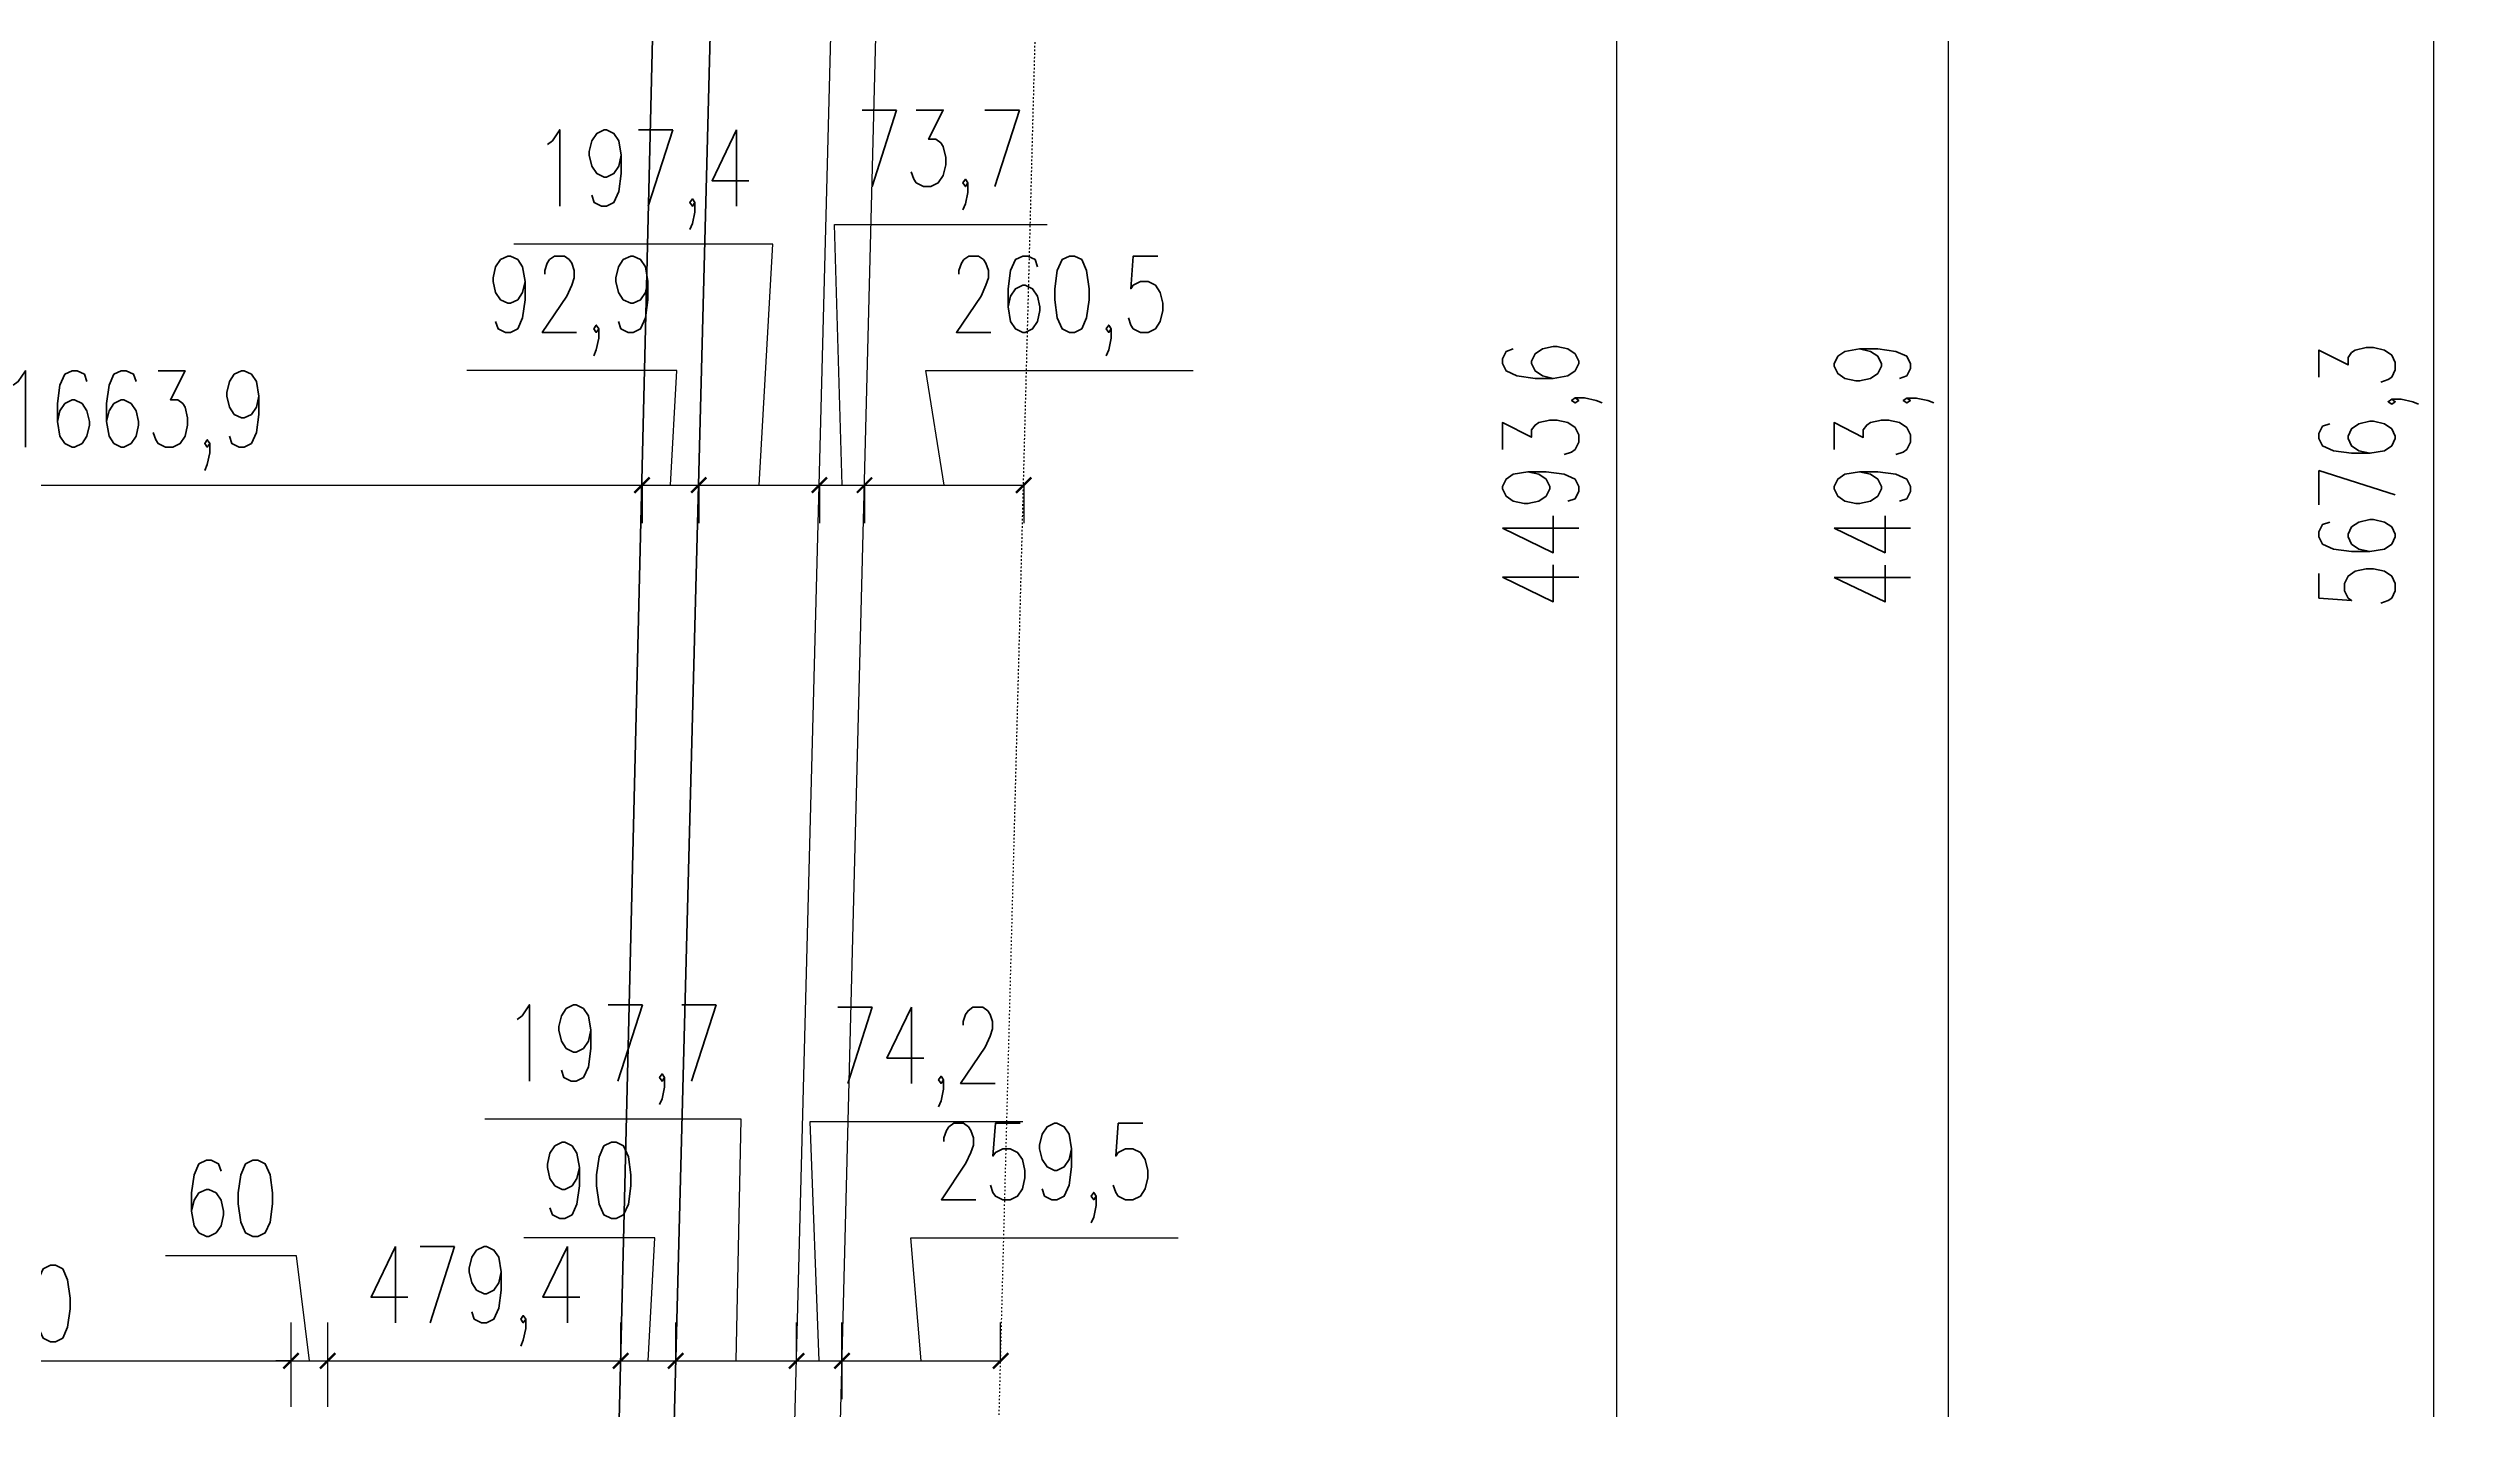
# Model space of a CAD drawing. Header units: millimetres. Extents: x -324080 to 120693, y -32448 to 53734.
# Drawn here: x -184617 to -180653, y -3582 to -1355 of the extents above; entities that cross this region are included whole.
import ezdxf

# ---------------------------------------------------------------- set-up
doc = ezdxf.new("R2010")
doc.units = ezdxf.units.MM
doc.linetypes.add('ACAD_ISO03W100', pattern=[30, 12, -18])
doc.layers.add('przerywana', color=7, linetype='ACAD_ISO03W100')
doc.layers.add('wymiary', color=253, linetype='Continuous', lineweight=5)
doc.layers.add('ściany', color=5, linetype='Continuous', lineweight=50)
doc.styles.add('Opisowy', font='simplex.shx', dxfattribs={"width": 0.75, "height": 2.5})
doc.dimstyles.new('Opisowy', dxfattribs={"dimscale": 0, "dimtxt": 2.5, "dimasz": 0.5, "dimexe": 1.25, "dimexo": 0.625, "dimtad": 1, "dimdec": 1, "dimtxsty": 'Opisowy', "dimblk": 'ARCHTICK', "dimcen": 1, "dimadec": 0, "dimazin": 0, "dimtfac": 1, "dimtdec": 1, "dimtmove": 0, "dimatfit": 3, "dimfxl": 1.5, "dimfxlon": 1, "dimarcsym": 0})

# ---------------------------------------------------------------- blocks, each defined once
blk = doc.blocks.new('_ArchTick')
at = {"color": 0, "linetype": 'ByBlock', "const_width": 0.15}
blk.add_lwpolyline([(-0.5, -0.5), (0.5, 0.5)], dxfattribs=at)
blk = doc.blocks.new('*D1680')
at = {"layer": 'Defpoints', "color": 0, "transparency": 16777216}
for p in [(-183494.7, 195.6), (-182051.2, 195.6), (-183611.7, -4298)]:
    blk.add_point(p, dxfattribs=at)
at = {"layer": 'wymiary', "color": 0, "lineweight": -2, "transparency": 16777216}
for p, q in [((-182126.2, 195.6), (-181988.7, 195.6)), ((-182051.2, -4298), (-182051.2, 195.6)), ((-182126.2, -4298), (-181988.7, -4298))]:
    blk.add_line(p, q, dxfattribs=at)
at = {"layer": 'wymiary', "color": 0, "lineweight": -2, "transparency": 16777216, "xscale": 25, "yscale": 25, "zscale": 25}
for p, rotation in [((-182051.2, 195.6), 90), ((-182051.2, -4298), 270)]:
    blk.add_blockref('_ArchTick', p, dxfattribs=dict(at, rotation=rotation))
at = {"layer": 'wymiary', "color": 0, "transparency": 16777216, "insert": (-182156.9, -2051.2), "char_height": 125, "attachment_point": 5, "rotation": 90, "style": 'Opisowy'}
blk.add_mtext('4493,6', dxfattribs=at)
blk = doc.blocks.new('*D1690')
at = {"layer": 'Defpoints', "color": 0, "transparency": 16777216}
for p in [(-183494.7, 195.6), (-181508.6, 195.6), (-183413.9, -4298.3)]:
    blk.add_point(p, dxfattribs=at)
at = {"layer": 'wymiary', "color": 0, "lineweight": -2, "transparency": 16777216}
for p, q in [((-181583.6, 195.6), (-181446.1, 195.6)), ((-181508.6, -4298.3), (-181508.6, 195.6)), ((-181583.6, -4298.3), (-181446.1, -4298.3))]:
    blk.add_line(p, q, dxfattribs=at)
at = {"layer": 'wymiary', "color": 0, "lineweight": -2, "transparency": 16777216, "xscale": 25, "yscale": 25, "zscale": 25}
for p, rotation in [((-181508.6, 195.6), 90), ((-181508.6, -4298.3), 270)]:
    blk.add_blockref('_ArchTick', p, dxfattribs=dict(at, rotation=rotation))
at = {"layer": 'wymiary', "color": 0, "transparency": 16777216, "insert": (-181614.2, -2051.3), "char_height": 125, "attachment_point": 5, "rotation": 90, "style": 'Opisowy'}
blk.add_mtext('4493,9', dxfattribs=at)
blk = doc.blocks.new('*D1695')
at = {"layer": 'Defpoints', "color": 0, "transparency": 16777216}
for p in [(-183479.3, 785), (-183488.3, -4891.3), (-180715.2, -4891.3)]:
    blk.add_point(p, dxfattribs=at)
at = {"layer": 'wymiary', "color": 0, "lineweight": -2, "transparency": 16777216}
for p, q in [((-180790.2, 785), (-180652.7, 785)), ((-180715.2, 785), (-180715.2, -4891.3)), ((-180790.2, -4891.3), (-180652.7, -4891.3))]:
    blk.add_line(p, q, dxfattribs=at)
at = {"layer": 'wymiary', "color": 0, "lineweight": -2, "transparency": 16777216, "xscale": 25, "yscale": 25, "zscale": 25}
for p, rotation in [((-180715.2, 785), 90), ((-180715.2, -4891.3), 270)]:
    blk.add_blockref('_ArchTick', p, dxfattribs=dict(at, rotation=rotation))
at = {"layer": 'wymiary', "color": 0, "transparency": 16777216, "insert": (-180820.9, -2053.2), "char_height": 125, "attachment_point": 5, "rotation": 90, "style": 'Opisowy'}
blk.add_mtext('5676,3', dxfattribs=at)
blk = doc.blocks.new('*D1759')
at = {"layer": 'Defpoints', "color": 0, "transparency": 16777216}
for p in [(-183646.1, -2051.4), (-183646.1, -2069.2), (-185310, -2139.1)]:
    blk.add_point(p, dxfattribs=at)
at = {"layer": 'wymiary', "color": 0, "lineweight": -2, "transparency": 16777216}
for p, q in [((-185310, -2107.9), (-185310, -2006.7)), ((-185310, -2069.2), (-183646.1, -2069.2)), ((-183646.1, -2069.2), (-183646.1, -2131.7))]:
    blk.add_line(p, q, dxfattribs=at)
at = {"layer": 'wymiary', "color": 0, "lineweight": -2, "transparency": 16777216, "xscale": 25, "yscale": 25, "zscale": 25, "rotation": 180}
blk.add_blockref('_ArchTick', (-185310, -2069.2), dxfattribs=at)
at = {"layer": 'wymiary', "color": 0, "lineweight": -2, "transparency": 16777216, "xscale": 25, "yscale": 25, "zscale": 25}
blk.add_blockref('_ArchTick', (-183646.1, -2069.2), dxfattribs=at)
at = {"layer": 'wymiary', "color": 0, "transparency": 16777216, "insert": (-184478, -1963.5), "char_height": 125, "attachment_point": 5, "style": 'Opisowy'}
blk.add_mtext('1663,9', dxfattribs=at)
blk = doc.blocks.new('*D1760')
at = {"layer": 'Defpoints', "color": 0, "transparency": 16777216}
for p in [(-183646.1, -2051.4), (-183553.2, -2051.2), (-183553.2, -2069.2)]:
    blk.add_point(p, dxfattribs=at)
at = {"layer": 'wymiary', "color": 0, "lineweight": -2, "transparency": 16777216}
for p, q in [((-183589.3, -1881.6), (-183933, -1881.6)), ((-183599.6, -2069.2), (-183589.3, -1881.6)), ((-183646.1, -2069.2), (-183646.1, -2131.7)), ((-183646.1, -2069.2), (-183553.2, -2069.2)), ((-183553.2, -2069.2), (-183553.2, -2131.7))]:
    blk.add_line(p, q, dxfattribs=at)
at = {"layer": 'wymiary', "color": 0, "lineweight": -2, "transparency": 16777216, "xscale": 25, "yscale": 25, "zscale": 25, "rotation": 180}
blk.add_blockref('_ArchTick', (-183646.1, -2069.2), dxfattribs=at)
at = {"layer": 'wymiary', "color": 0, "lineweight": -2, "transparency": 16777216, "xscale": 25, "yscale": 25, "zscale": 25}
blk.add_blockref('_ArchTick', (-183553.2, -2069.2), dxfattribs=at)
at = {"layer": 'wymiary', "color": 0, "transparency": 16777216, "insert": (-183761.1, -1775.9), "char_height": 125, "attachment_point": 5, "style": 'Opisowy'}
blk.add_mtext('92,9', dxfattribs=at)
blk = doc.blocks.new('*D1761')
at = {"layer": 'Defpoints', "color": 0, "transparency": 16777216}
for p in [(-183553.2, -2051.2), (-183355.8, -2051.6), (-183355.8, -2069.2)]:
    blk.add_point(p, dxfattribs=at)
at = {"layer": 'wymiary', "color": 0, "lineweight": -2, "transparency": 16777216}
for p, q in [((-183431.9, -1675.1), (-183856, -1675.1)), ((-183454.5, -2069.2), (-183431.9, -1675.1)), ((-183553.2, -2069.2), (-183553.2, -2131.7)), ((-183553.2, -2069.2), (-183355.8, -2069.2)), ((-183355.8, -2069.2), (-183355.8, -2131.7))]:
    blk.add_line(p, q, dxfattribs=at)
at = {"layer": 'wymiary', "color": 0, "lineweight": -2, "transparency": 16777216, "xscale": 25, "yscale": 25, "zscale": 25, "rotation": 180}
blk.add_blockref('_ArchTick', (-183553.2, -2069.2), dxfattribs=at)
at = {"layer": 'wymiary', "color": 0, "lineweight": -2, "transparency": 16777216, "xscale": 25, "yscale": 25, "zscale": 25}
blk.add_blockref('_ArchTick', (-183355.8, -2069.2), dxfattribs=at)
at = {"layer": 'wymiary', "color": 0, "transparency": 16777216, "insert": (-183644, -1569.4), "char_height": 125, "attachment_point": 5, "style": 'Opisowy'}
blk.add_mtext('197,4', dxfattribs=at)
blk = doc.blocks.new('*D1762')
at = {"layer": 'Defpoints', "color": 0, "transparency": 16777216}
for p in [(-183355.8, -2051.6), (-183282.1, -2051.4), (-183282.1, -2069.2)]:
    blk.add_point(p, dxfattribs=at)
at = {"layer": 'wymiary', "color": 0, "lineweight": -2, "transparency": 16777216}
for p, q in [((-183318.9, -2069.2), (-183331.4, -1642.9)), ((-183331.4, -1642.9), (-182983.2, -1642.9)), ((-183355.8, -2069.2), (-183355.8, -2131.7)), ((-183355.8, -2069.2), (-183282.1, -2069.2)), ((-183282.1, -2069.2), (-183282.1, -2131.7))]:
    blk.add_line(p, q, dxfattribs=at)
at = {"layer": 'wymiary', "color": 0, "lineweight": -2, "transparency": 16777216, "xscale": 25, "yscale": 25, "zscale": 25, "rotation": 180}
blk.add_blockref('_ArchTick', (-183355.8, -2069.2), dxfattribs=at)
at = {"layer": 'wymiary', "color": 0, "lineweight": -2, "transparency": 16777216, "xscale": 25, "yscale": 25, "zscale": 25}
blk.add_blockref('_ArchTick', (-183282.1, -2069.2), dxfattribs=at)
at = {"layer": 'wymiary', "color": 0, "transparency": 16777216, "insert": (-183157.3, -1537.2), "char_height": 125, "attachment_point": 5, "style": 'Opisowy'}
blk.add_mtext('73,7', dxfattribs=at)
blk = doc.blocks.new('*D1763')
at = {"layer": 'Defpoints', "color": 0, "transparency": 16777216}
for p in [(-183282.1, -2051.4), (-183021.6, -2052.3), (-183021.6, -2069.2)]:
    blk.add_point(p, dxfattribs=at)
at = {"layer": 'wymiary', "color": 0, "lineweight": -2, "transparency": 16777216}
for p, q in [((-183151.8, -2069.2), (-183181.6, -1881.6)), ((-183181.6, -1881.6), (-182744.1, -1881.6)), ((-183282.1, -2069.2), (-183282.1, -2131.7)), ((-183282.1, -2069.2), (-183021.6, -2069.2)), ((-183021.6, -2069.2), (-183021.6, -2131.7))]:
    blk.add_line(p, q, dxfattribs=at)
at = {"layer": 'wymiary', "color": 0, "lineweight": -2, "transparency": 16777216, "xscale": 25, "yscale": 25, "zscale": 25, "rotation": 180}
blk.add_blockref('_ArchTick', (-183282.1, -2069.2), dxfattribs=at)
at = {"layer": 'wymiary', "color": 0, "lineweight": -2, "transparency": 16777216, "xscale": 25, "yscale": 25, "zscale": 25}
blk.add_blockref('_ArchTick', (-183021.6, -2069.2), dxfattribs=at)
at = {"layer": 'wymiary', "color": 0, "transparency": 16777216, "insert": (-182962.9, -1775.9), "char_height": 125, "attachment_point": 5, "style": 'Opisowy'}
blk.add_mtext('260,5', dxfattribs=at)
blk = doc.blocks.new('*D1806')
at = {"layer": 'Defpoints', "color": 0, "transparency": 16777216}
for p in [(-184220.4, -3501.9), (-185160.4, -3985.4), (-184220.4, -3985.4)]:
    blk.add_point(p, dxfattribs=at)
at = {"layer": 'wymiary', "color": 0, "lineweight": -2, "transparency": 16777216}
for p, q in [((-185160.4, -3576.9), (-185160.4, -3439.4)), ((-184220.4, -3576.9), (-184220.4, -3439.4)), ((-185160.4, -3501.9), (-184220.4, -3501.9))]:
    blk.add_line(p, q, dxfattribs=at)
at = {"layer": 'wymiary', "color": 0, "lineweight": -2, "transparency": 16777216, "xscale": 25, "yscale": 25, "zscale": 25, "rotation": 180}
blk.add_blockref('_ArchTick', (-185160.4, -3501.9), dxfattribs=at)
at = {"layer": 'wymiary', "color": 0, "lineweight": -2, "transparency": 16777216, "xscale": 25, "yscale": 25, "zscale": 25}
blk.add_blockref('_ArchTick', (-184220.4, -3501.9), dxfattribs=at)
at = {"layer": 'wymiary', "color": 0, "transparency": 16777216, "insert": (-184690.4, -3408.1), "char_height": 125, "attachment_point": 5, "style": 'Opisowy'}
blk.add_mtext('940', dxfattribs=at)
blk = doc.blocks.new('*D1807')
at = {"layer": 'Defpoints', "color": 0, "transparency": 16777216}
for p in [(-184160.4, -3501.9), (-184220.4, -3985.4), (-184160.4, -3985.4)]:
    blk.add_point(p, dxfattribs=at)
at = {"layer": 'wymiary', "color": 0, "lineweight": -2, "transparency": 16777216}
for p, q in [((-184211.7, -3330), (-184426, -3330)), ((-184190.4, -3501.9), (-184211.7, -3330)), ((-184220.4, -3576.9), (-184220.4, -3439.4)), ((-184160.4, -3576.9), (-184160.4, -3439.4)), ((-184220.4, -3501.9), (-184245.4, -3501.9)), ((-184220.4, -3501.9), (-184160.4, -3501.9)), ((-184220.4, -3501.9), (-184160.4, -3501.9)), ((-184160.4, -3501.9), (-184135.4, -3501.9))]:
    blk.add_line(p, q, dxfattribs=at)
at = {"layer": 'wymiary', "color": 0, "lineweight": -2, "transparency": 16777216, "xscale": 25, "yscale": 25, "zscale": 25}
blk.add_blockref('_ArchTick', (-184220.4, -3501.9), dxfattribs=at)
at = {"layer": 'wymiary', "color": 0, "lineweight": -2, "transparency": 16777216, "xscale": 25, "yscale": 25, "zscale": 25, "rotation": 180}
blk.add_blockref('_ArchTick', (-184160.4, -3501.9), dxfattribs=at)
at = {"layer": 'wymiary', "color": 0, "transparency": 16777216, "insert": (-184318.8, -3236.2), "char_height": 125, "attachment_point": 5, "style": 'Opisowy'}
blk.add_mtext('60', dxfattribs=at)
blk = doc.blocks.new('*D1808')
at = {"layer": 'Defpoints', "color": 0, "transparency": 16777216}
for p in [(-183681, -3501.9), (-183681, -3501.9), (-184160.4, -3985.4)]:
    blk.add_point(p, dxfattribs=at)
at = {"layer": 'wymiary', "color": 0, "lineweight": -2, "transparency": 16777216}
for p, q in [((-184160.4, -3576.9), (-184160.4, -3439.4)), ((-183681, -3501.9), (-183681, -3439.4)), ((-184160.4, -3501.9), (-183681, -3501.9))]:
    blk.add_line(p, q, dxfattribs=at)
at = {"layer": 'wymiary', "color": 0, "lineweight": -2, "transparency": 16777216, "xscale": 25, "yscale": 25, "zscale": 25, "rotation": 180}
blk.add_blockref('_ArchTick', (-184160.4, -3501.9), dxfattribs=at)
at = {"layer": 'wymiary', "color": 0, "lineweight": -2, "transparency": 16777216, "xscale": 25, "yscale": 25, "zscale": 25}
blk.add_blockref('_ArchTick', (-183681, -3501.9), dxfattribs=at)
at = {"layer": 'wymiary', "color": 0, "transparency": 16777216, "insert": (-183920.7, -3396.2), "char_height": 125, "attachment_point": 5, "style": 'Opisowy'}
blk.add_mtext('479,4', dxfattribs=at)
blk = doc.blocks.new('*D1809')
at = {"layer": 'Defpoints', "color": 0, "transparency": 16777216}
for p in [(-183681, -3501.9), (-183590.9, -3501.9), (-183590.9, -3501.9)]:
    blk.add_point(p, dxfattribs=at)
at = {"layer": 'wymiary', "color": 0, "lineweight": -2, "transparency": 16777216}
for p, q in [((-183625.3, -3300.4), (-183839.6, -3300.4)), ((-183636, -3501.9), (-183625.3, -3300.4)), ((-183681, -3501.9), (-183681, -3439.4)), ((-183590.9, -3501.9), (-183590.9, -3439.4)), ((-183681, -3501.9), (-183590.9, -3501.9))]:
    blk.add_line(p, q, dxfattribs=at)
at = {"layer": 'wymiary', "color": 0, "lineweight": -2, "transparency": 16777216, "xscale": 25, "yscale": 25, "zscale": 25, "rotation": 180}
blk.add_blockref('_ArchTick', (-183681, -3501.9), dxfattribs=at)
at = {"layer": 'wymiary', "color": 0, "lineweight": -2, "transparency": 16777216, "xscale": 25, "yscale": 25, "zscale": 25}
blk.add_blockref('_ArchTick', (-183590.9, -3501.9), dxfattribs=at)
at = {"layer": 'wymiary', "color": 0, "transparency": 16777216, "insert": (-183732.5, -3206.7), "char_height": 125, "attachment_point": 5, "style": 'Opisowy'}
blk.add_mtext('90', dxfattribs=at)
blk = doc.blocks.new('*D1810')
at = {"layer": 'Defpoints', "color": 0, "transparency": 16777216}
for p in [(-183590.9, -3501.9), (-183393.3, -3501.9), (-183393.3, -3501.9)]:
    blk.add_point(p, dxfattribs=at)
at = {"layer": 'wymiary', "color": 0, "lineweight": -2, "transparency": 16777216}
for p, q in [((-183483.9, -3106.7), (-183903.5, -3106.7)), ((-183492.1, -3501.9), (-183483.9, -3106.7)), ((-183590.9, -3501.9), (-183590.9, -3439.4)), ((-183393.3, -3501.9), (-183393.3, -3439.4)), ((-183590.9, -3501.9), (-183393.3, -3501.9))]:
    blk.add_line(p, q, dxfattribs=at)
at = {"layer": 'wymiary', "color": 0, "lineweight": -2, "transparency": 16777216, "xscale": 25, "yscale": 25, "zscale": 25, "rotation": 180}
blk.add_blockref('_ArchTick', (-183590.9, -3501.9), dxfattribs=at)
at = {"layer": 'wymiary', "color": 0, "lineweight": -2, "transparency": 16777216, "xscale": 25, "yscale": 25, "zscale": 25}
blk.add_blockref('_ArchTick', (-183393.3, -3501.9), dxfattribs=at)
at = {"layer": 'wymiary', "color": 0, "transparency": 16777216, "insert": (-183693.7, -3001), "char_height": 125, "attachment_point": 5, "style": 'Opisowy'}
blk.add_mtext('197,7', dxfattribs=at)
blk = doc.blocks.new('*D1811')
at = {"layer": 'Defpoints', "color": 0, "transparency": 16777216}
for p in [(-183393.3, -3501.9), (-183319, -3501.9), (-183319, -3501.9)]:
    blk.add_point(p, dxfattribs=at)
at = {"layer": 'wymiary', "color": 0, "lineweight": -2, "transparency": 16777216}
for p, q in [((-183356.2, -3501.9), (-183371.2, -3110.3)), ((-183371.2, -3110.3), (-183023, -3110.3)), ((-183393.3, -3501.9), (-183393.3, -3439.4)), ((-183319, -3501.9), (-183319, -3439.4)), ((-183393.3, -3501.9), (-183319, -3501.9))]:
    blk.add_line(p, q, dxfattribs=at)
at = {"layer": 'wymiary', "color": 0, "lineweight": -2, "transparency": 16777216, "xscale": 25, "yscale": 25, "zscale": 25, "rotation": 180}
blk.add_blockref('_ArchTick', (-183393.3, -3501.9), dxfattribs=at)
at = {"layer": 'wymiary', "color": 0, "lineweight": -2, "transparency": 16777216, "xscale": 25, "yscale": 25, "zscale": 25}
blk.add_blockref('_ArchTick', (-183319, -3501.9), dxfattribs=at)
at = {"layer": 'wymiary', "color": 0, "transparency": 16777216, "insert": (-183197.1, -3004.7), "char_height": 125, "attachment_point": 5, "style": 'Opisowy'}
blk.add_mtext('74,2', dxfattribs=at)
blk = doc.blocks.new('*D1812')
at = {"layer": 'Defpoints', "color": 0, "transparency": 16777216}
for p in [(-183319, -3501.9), (-183059.5, -3501.9), (-183059.5, -3502)]:
    blk.add_point(p, dxfattribs=at)
at = {"layer": 'wymiary', "color": 0, "lineweight": -2, "transparency": 16777216}
for p, q in [((-183189.3, -3501.9), (-183206.3, -3300.4)), ((-183206.3, -3300.4), (-182768.8, -3300.4)), ((-183059.5, -3501.9), (-183059.5, -3439.4)), ((-183319, -3501.9), (-183319, -3564.4)), ((-183319, -3501.9), (-183059.5, -3501.9))]:
    blk.add_line(p, q, dxfattribs=at)
at = {"layer": 'wymiary', "color": 0, "lineweight": -2, "transparency": 16777216, "xscale": 25, "yscale": 25, "zscale": 25, "rotation": 180}
blk.add_blockref('_ArchTick', (-183319, -3501.9), dxfattribs=at)
at = {"layer": 'wymiary', "color": 0, "lineweight": -2, "transparency": 16777216, "xscale": 25, "yscale": 25, "zscale": 25}
blk.add_blockref('_ArchTick', (-183059.5, -3501.9), dxfattribs=at)
at = {"layer": 'wymiary', "color": 0, "transparency": 16777216, "insert": (-182987.5, -3194.8), "char_height": 125, "attachment_point": 5, "style": 'Opisowy'}
blk.add_mtext('259,5', dxfattribs=at)

msp = doc.modelspace()

# ---------------------------------------------------------------- linework, layer by layer
at = {"lineweight": 25}
for p, q in [((-183348.79, -4668.84), (-183215.32, 565.98)), ((-183421.53, -4593.87), (-183289.97, 490.64))]:
    msp.add_line(p, q, dxfattribs=at)
at = {"layer": 'przerywana', "ltscale": 0.2}
msp.add_line((-183095.84, -4891.93), (-182947.31, 787.41), dxfattribs=at)
at = {"layer": 'ściany', "lineweight": 40}
for p, q in [((-183700.12, -4297.88), (-183592.11, 195.11)), ((-183611.66, -4298.01), (-183494.69, 195.62))]:
    msp.add_line(p, q, dxfattribs=at)

# ---------------------------------------------------------------- dimensions: what is measured, and where the dimension line sits
at = {"layer": 'wymiary'}
for base, p1, p2, picture, middle in [((-180715.24, -4891.32), (-183479.35, 784.96), (-183488.26, -4891.32), '*D1695', (-180820.9, -2053.18)), ((-182051.21, 195.62), (-183611.66, -4298.01), (-183494.69, 195.62), '*D1680', (-182156.86, -2051.2)), ((-181508.57, 195.62), (-183413.88, -4298.31), (-183494.69, 195.62), '*D1690', (-181614.22, -2051.35))]:
    dim = msp.add_linear_dim(base=base, p1=p1, p2=p2, angle=90, dimstyle='Opisowy', dxfattribs=at)
    dim.commit()
    dim.dimension.update_dxf_attribs({"geometry": picture, "text_midpoint": middle})
for base, p1, p2, picture, middle in [((-183282.06, -2069.2), (-183355.75, -2051.61), (-183282.06, -2051.43), '*D1762', (-183300.15, -1642.88)), ((-183355.75, -2069.2), (-183553.17, -2051.2), (-183355.75, -2051.61), '*D1761', (-183463.17, -1675.08)), ((-183553.17, -2069.2), (-183646.11, -2051.38), (-183553.17, -2051.2), '*D1760', (-183620.5, -1881.57)), ((-183021.58, -2069.2), (-183282.06, -2051.43), (-183021.58, -2052.26), '*D1763', (-183150.4, -1881.57)), ((-183393.27, -3501.85), (-183590.93, -3501.85), (-183393.27, -3501.85), '*D1810', (-183515.12, -3106.69)), ((-183319.04, -3501.85), (-183393.27, -3501.85), (-183319.04, -3501.85), '*D1811', (-183339.97, -3110.34)), ((-183590.9337, -3501.8527), (-183680.9818, -3501.8527), (-183590.9337, -3501.8527), '*D1809', (-183656.5688, -3300.4064)), ((-183059.4923, -3501.8528), (-183319.0386, -3501.8527), (-183059.4923, -3502.0332), '*D1812', (-183175.0104, -3300.4064)), ((-184160.38, -3501.85), (-184220.38, -3985.35), (-184160.38, -3985.35), '*D1807', (-184242.94, -3329.98))]:
    dim = msp.add_linear_dim(base=base, p1=p1, p2=p2, dimstyle='Opisowy', dxfattribs=at)
    dim.commit()
    dim.dimension.update_dxf_attribs({"geometry": picture, "text_midpoint": middle, "dimtype": 160})
for base, p1, p2, picture, middle in [((-183646.1127, -2069.1963), (-185309.9647, -2139.1141), (-183646.1127, -2051.3834), '*D1759', (-184478.0387, -1963.5415)), ((-184220.38, -3501.85), (-185160.38, -3985.35), (-184220.38, -3985.35), '*D1806', (-184690.38, -3408.1)), ((-183680.98, -3501.85), (-184160.38, -3985.35), (-183680.98, -3501.85), '*D1808', (-183920.68, -3396.2))]:
    dim = msp.add_linear_dim(base=base, p1=p1, p2=p2, dimstyle='Opisowy', dxfattribs=at)
    dim.commit()
    dim.dimension.update_dxf_attribs({"geometry": picture, "text_midpoint": middle})

doc.saveas('drawing.dxf')
